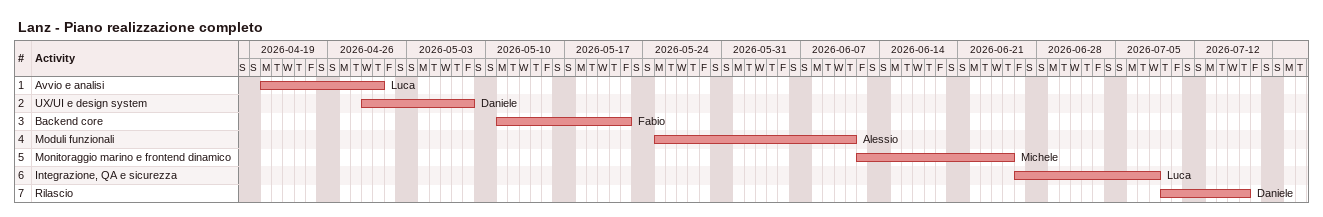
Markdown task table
Lanz - Piano realizzazione completo

| ID | Task | Start | Finish | Resources |
|---|---|---|---|---|
| 1 | Avvio e analisi | 2026-04-20 | 2026-04-30 | Luca |
| 2 | UX/UI e design system | 2026-04-29 | 2026-05-08 | Daniele |
| 3 | Backend core | 2026-05-11 | 2026-05-22 | Fabio |
| 4 | Moduli funzionali | 2026-05-25 | 2026-06-11 | Alessio |
| 5 | Monitoraggio marino e frontend dinamico | 2026-06-12 | 2026-06-25 | Michele |
| 6 | Integrazione, QA e sicurezza | 2026-06-26 | 2026-07-08 | Luca |
| 7 | Rilascio | 2026-07-09 | 2026-07-16 | Daniele |
